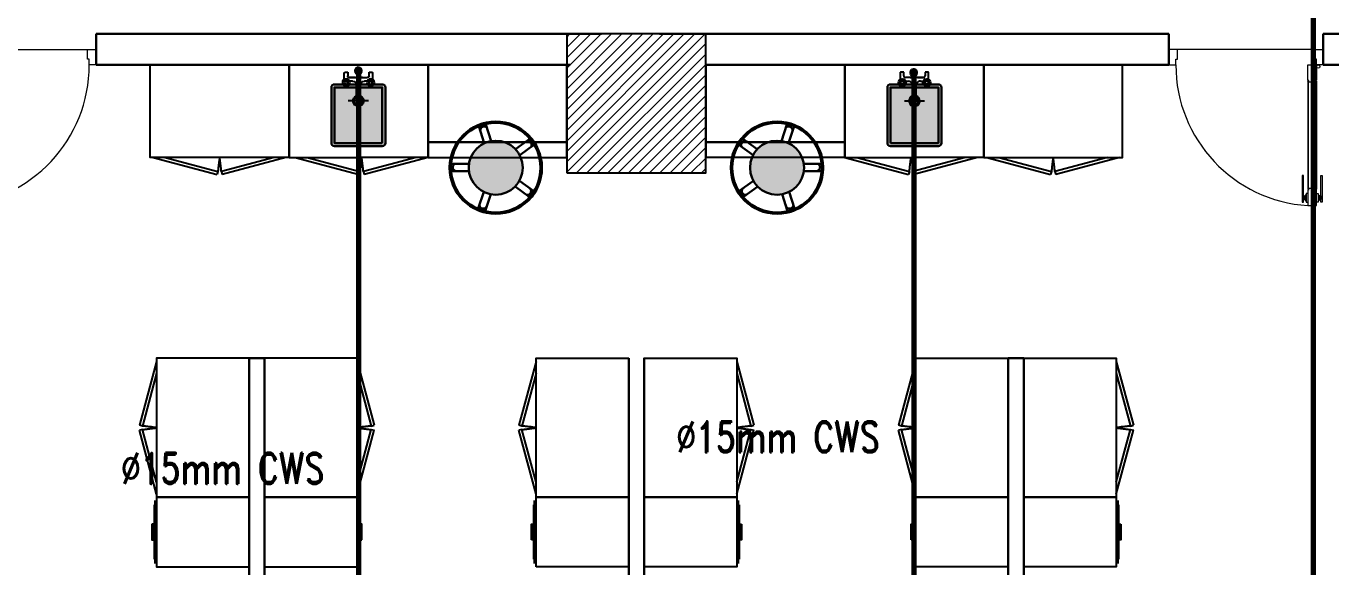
# Model space of a CAD drawing. Extents: x 800 to 995, y 398 to 804.
# Drawn here: x 902.31 to 910.81, y 702.57 to 706.07 of the extents above; entities that cross this region are included whole.
import ezdxf

# ---------------------------------------------------------------- set-up
doc = ezdxf.new("R2010")
doc.units = 0
doc.header["$MEASUREMENT"] = 0
doc.linetypes.add('ACAD_ISO02W100', pattern=[15, 12, -3])
doc.linetypes.add('DASHED', pattern=[19.05, 12.7, -6.35])
doc.layers.get('0').update_dxf_attribs({"color": 252, "linetype": 'CONTINUOUS', "lineweight": 30})
doc.layers.add('-FUR', color=252, linetype='CONTINUOUS')
doc.layers.add('SAN', color=2, linetype='CONTINUOUS')
for name, color, linetype, lineweight in [('Column', 6, 'CONTINUOUS', 25), ('DOOR', 30, 'CONTINUOUS', 9), ('hatch', 252, 'CONTINUOUS', 9), ('P-C-WATER', 5, 'CONTINUOUS', 70), ('P-TEXT', 1, 'CONTINUOUS', 25), ('Wall', 252, 'CONTINUOUS', 30)]:
    doc.layers.add(name, color=color, linetype=linetype, lineweight=lineweight)
doc.styles.add('ROMANC', font='romand.shx')

# ---------------------------------------------------------------- blocks, each defined once
blk = doc.blocks.new('YY5Y5')
at = {"layer": 'SAN', "color": 1}
for p, q in [((433.83, 542.04), (433.83, 538.56)), ((435.73, 542.41), (434.2, 542.41)), ((435.73, 540.55), (435.73, 542.41)), ((447.16, 542.41), (447.16, 540.55)), ((448.69, 542.41), (447.16, 542.41)), ((449.07, 538.56), (449.07, 542.04)), ((434.16, 537.56), (433.7, 538.02)), ((434.16, 536.15), (433.7, 535.69)), ((435.58, 537.56), (436.04, 538.02)), ((435.58, 536.15), (436.04, 535.69)), ((436.72, 537.65), (438.25, 537.65)), ((446.18, 539.55), (436.73, 539.55)), ((440.5, 535.4), (440.5, 528.74)), ((442.4, 528.74), (442.4, 535.4)), ((443.04, 539.55), (446.16, 539.55)), ((444.65, 537.65), (446.18, 537.65)), ((447.32, 537.56), (446.86, 538.02)), ((447.32, 536.15), (446.86, 535.69)), ((448.74, 537.56), (449.2, 538.02)), ((448.74, 536.15), (449.2, 535.69)), ((440.87, 528.36), (442.03, 528.36))]:
    blk.add_line(p, q, dxfattribs=at)
at = {"layer": 'SAN', "color": 1, "linetype": 'Continuous'}
blk.add_line((439.23, 539.55), (439.86, 539.55), dxfattribs=at)
at = {"layer": 'SAN', "color": 2, "linetype": 'DASHED'}
for points in [[(436.06, 527.03), (446.84, 527.03)], [(441.45, 532.42), (441.45, 521.63)]]:
    blk.add_lwpolyline(points, dxfattribs=at)
at = {"layer": 'SAN', "color": 1}
for centre, radius in [((434.87, 536.85), 2), ((434.87, 536.85), 1), ((434.87, 536.85), 0.8), ((448.03, 536.85), 2), ((448.03, 536.85), 1), ((448.03, 536.85), 0.8)]:
    blk.add_circle(centre, radius, dxfattribs=at)
for centre, radius, start, end in [((434.2, 542.04), 0.375, 90, 180), ((448.69, 542.04), 0.375, 0, 90), ((436.73, 540.55), 1, 180, 270), ((438.25, 535.4), 2.25, 0, 90), ((444.65, 535.4), 2.25, 90, 180), ((446.16, 540.55), 1, 270, 0), ((441.45, 527.03), 2.86, 109.43194, 70.56806), ((441.45, 527.03), 2.08, 117.27647, 62.72353), ((440.87, 528.74), 0.375, 180, 270), ((442.03, 528.74), 0.375, 270, 360)]:
    blk.add_arc(centre, radius, start, end, dxfattribs=at)
blk = doc.blocks.new('fd')
at = {"layer": '-FUR'}
h = blk.add_hatch(color=254, dxfattribs=at)
h.paths.add_polyline_path([(1322.6636, 576.6994), (1322.3536, 576.6994), (1322.3536, 577.0594), (1322.6636, 577.0594)], flags=16)
edge = h.paths.add_edge_path()
edge.add_line((1322.6636, 576.6794), (1322.3536, 576.6794))
edge.add_arc((1322.3536, 576.6994), 0.02, 180, 270, ccw=False)
edge.add_line((1322.3336, 576.6994), (1322.3336, 577.0594))
edge.add_arc((1322.3536, 577.0594), 0.02, 90, 180, ccw=False)
edge.add_line((1322.3536, 577.0794), (1322.6636, 577.0794))
edge.add_arc((1322.6636, 577.0594), 0.02, 0, 90, ccw=False)
edge.add_line((1322.6836, 577.0594), (1322.6836, 576.6994))
edge.add_arc((1322.6636, 576.6994), 0.02, -90, 0, ccw=False)
blk.add_hatch(color=253, dxfattribs=at).paths.add_polyline_path([(1322.6636, 577.0594), (1322.6636, 576.6994), (1322.3536, 576.6994), (1322.3536, 577.0594)])
h = blk.add_hatch(color=251, dxfattribs=at)
h.paths.add_polyline_path([(1322.6337, 577.0294), (1322.6636, 577.0594), (1322.6636, 576.6994), (1322.6336, 576.7294)])
h.paths.add_polyline_path([(1322.6336, 576.7294), (1322.6636, 576.6994), (1322.3536, 576.6994), (1322.3836, 576.7294)])
h = blk.add_hatch(color=252, dxfattribs=at)
h.paths.add_polyline_path([(1322.3836, 577.0294), (1322.3536, 577.0594), (1322.6636, 577.0594), (1322.6337, 577.0294)])
h.paths.add_polyline_path([(1322.3836, 576.7294), (1322.3536, 576.6994), (1322.3536, 577.0594), (1322.3836, 577.0294)])
for p, q in [((1322.4784, 577.2056), (1322.0597, 577.2056)), ((1322.4784, 577.2056), (1322.9597, 577.2056)), ((1322.0597, 576.6056), (1322.5097, 576.6056)), ((1322.9597, 576.6056), (1322.5097, 576.6056))]:
    blk.add_line(p, q, dxfattribs=at)
at = {"layer": '-FUR', "linetype": 'ACAD_ISO02W100'}
for p, q in [((1322.0597, 577.2056), (1322.5097, 577.2056)), ((1322.9597, 577.2056), (1322.5097, 577.2056)), ((1322.0997, 576.6056), (1322.5133, 576.4948)), ((1322.177, 576.6056), (1322.5185, 576.5141)), ((1322.8824, 576.6056), (1322.541, 576.5141)), ((1322.9597, 576.6056), (1322.5462, 576.4948)), ((1322.5185, 576.5141), (1322.5133, 576.4948)), ((1322.541, 576.5141), (1322.5462, 576.4948))]:
    blk.add_line(p, q, dxfattribs=at)
for centre, start, end in [((1324.045, 576.3727), 171.26112, 174.70691), ((1321.0144, 576.3727), 5.29309, 8.73888)]:
    blk.add_arc(centre, 1.5331, start, end, dxfattribs=at)
for p, q in [((1322.0597, 577.2056), (1322.0597, 576.6056)), ((1322.9597, 577.2056), (1322.9597, 576.6056))]:
    blk.add_line(p, q)
blk.add_lwpolyline([(1322.6636, 576.6794), (1322.3536, 576.6794, -0.414214), (1322.3336, 576.6994), (1322.3336, 577.0594, -0.414214), (1322.3536, 577.0794), (1322.6636, 577.0794, -0.414214), (1322.6836, 577.0594), (1322.6836, 576.6994, -0.414214)], format="xyb", close=True)
blk.add_lwpolyline([(1322.6636, 576.6794), (1322.3536, 576.6794, -0.414214), (1322.3336, 576.6994), (1322.3336, 577.0594, -0.414214), (1322.3536, 577.0794), (1322.6636, 577.0794, -0.414214), (1322.6836, 577.0594), (1322.6836, 576.6994, -0.414214)], format="xyb", close=True)
blk.add_lwpolyline([(1322.6636, 576.6994), (1322.3536, 576.6994), (1322.3536, 577.0594), (1322.6636, 577.0594)], close=True)
at = {"extrusion": (0, 0, -1), "xscale": 0.0121000000000322, "yscale": 0.0121000000000322, "zscale": -0.0121}
blk.add_blockref('YY5Y5', (-1327.8502, 570.5947), dxfattribs=at)
blk = doc.blocks.new('juy')
blk.add_line((1322.9597, 577.2056), (1322.9597, 576.6056))
blk.add_blockref('fd', (0, 0))

msp = doc.modelspace()

# ---------------------------------------------------------------- hatches: boundary and pattern name
h = msp.add_hatch(color=256)
h.set_gradient(color1=(132, 132, 132), name='SPHERICAL')
h.paths.add_polyline_path([(905.3474, 705.3273, -1), (905.3474, 704.9773, -1)])
h = msp.add_hatch(color=256)
h.set_gradient(color1=(132, 132, 132), name='SPHERICAL')
h.paths.add_polyline_path([(907.1694, 705.3273, 1), (907.1694, 704.9773, 1)])
at = {"layer": 'hatch'}
h = msp.add_hatch(dxfattribs=at)
h.set_pattern_fill('ANSI31', color=252, scale=0.015, style=0)
h.set_pattern_definition([(45, (1133.24057, 382.896185), (-0.0336759605, 0.0336759605), [])])
h.paths.add_polyline_path([(905.8084, 705.1182), (906.7084, 705.1182), (906.7084, 706.0182), (905.8084, 706.0182)])

# ---------------------------------------------------------------- linework, layer by layer
at = {"layer": '-FUR', "linetype": 'ACAD_ISO02W100'}
for p, q in [((903.1084, 705.8182), (904.0084, 705.8182)), ((909.4084, 705.8182), (908.5084, 705.8182)), ((903.1284, 705.2182), (903.542, 705.1074)), ((903.2057, 705.2182), (903.5471, 705.1268)), ((903.9111, 705.2182), (903.5697, 705.1268)), ((903.9884, 705.2182), (903.5748, 705.1074)), ((904.9084, 705.2182), (905.8084, 705.2182)), ((907.6084, 705.2182), (906.7084, 705.2182)), ((908.5284, 705.2182), (908.942, 705.1074)), ((908.6057, 705.2182), (908.9471, 705.1268)), ((909.3111, 705.2182), (908.9697, 705.1268)), ((909.3884, 705.2182), (908.9748, 705.1074)), ((903.5471, 705.1268), (903.542, 705.1074)), ((903.5697, 705.1268), (903.5748, 705.1074)), ((908.9471, 705.1268), (908.942, 705.1074)), ((908.9697, 705.1268), (908.9748, 705.1074)), ((903.1493, 703.8982), (903.0385, 703.4847)), ((903.7493, 703.0182), (903.7493, 703.9182)), ((903.8493, 703.9182), (903.8493, 703.0182)), ((904.4493, 703.8982), (904.5601, 703.4847)), ((905.6084, 703.8982), (905.4976, 703.4847)), ((906.2084, 703.9182), (906.2084, 703.0182)), ((906.3084, 703.0182), (906.3084, 703.9182)), ((906.9084, 703.8982), (907.0192, 703.4847)), ((908.0675, 703.8982), (907.9567, 703.4847)), ((908.6675, 703.9182), (908.6675, 703.0182)), ((908.7675, 703.0182), (908.7675, 703.9182)), ((909.3675, 703.8982), (909.4783, 703.4847)), ((903.1493, 703.821), (903.0578, 703.4795)), ((904.4493, 703.821), (904.5408, 703.4795)), ((905.6084, 703.821), (905.5169, 703.4795)), ((906.9084, 703.821), (906.9999, 703.4795)), ((908.0675, 703.821), (907.976, 703.4795)), ((909.3675, 703.821), (909.459, 703.4795)), ((903.0578, 703.4795), (903.0385, 703.4847)), ((903.0578, 703.457), (903.0385, 703.4518)), ((903.1493, 703.0382), (903.0385, 703.4518)), ((903.1493, 703.1155), (903.0578, 703.457)), ((904.4493, 703.1155), (904.5408, 703.457)), ((904.4493, 703.0382), (904.5601, 703.4518)), ((904.5408, 703.4795), (904.5601, 703.4847)), ((904.5408, 703.457), (904.5601, 703.4518)), ((905.5169, 703.4795), (905.4976, 703.4847)), ((905.5169, 703.457), (905.4976, 703.4518)), ((905.6084, 703.0382), (905.4976, 703.4518)), ((905.6084, 703.1155), (905.5169, 703.457)), ((906.9084, 703.1155), (906.9999, 703.457)), ((906.9084, 703.0382), (907.0192, 703.4518)), ((906.9999, 703.4795), (907.0192, 703.4847)), ((906.9999, 703.457), (907.0192, 703.4518)), ((907.976, 703.4795), (907.9567, 703.4847)), ((907.976, 703.457), (907.9567, 703.4518)), ((908.0675, 703.0382), (907.9567, 703.4518)), ((908.0675, 703.1155), (907.976, 703.457)), ((909.3675, 703.1155), (909.459, 703.457)), ((909.3675, 703.0382), (909.4783, 703.4518)), ((909.459, 703.4795), (909.4783, 703.4847)), ((909.459, 703.457), (909.4783, 703.4518)), ((903.7493, 703.0182), (903.7493, 702.5682)), ((903.8493, 702.5682), (903.8493, 703.0182)), ((906.2084, 702.5682), (906.2084, 703.0182)), ((906.3084, 703.0182), (906.3084, 702.5682)), ((908.6675, 702.5682), (908.6675, 703.0182)), ((908.7675, 703.0182), (908.7675, 702.5682))]:
    msp.add_line(p, q, dxfattribs=at)
at = {"layer": '-FUR'}
for p, q in [((903.1343, 702.9682), (903.1343, 702.6182)), ((903.1393, 702.9982), (903.1393, 702.5882)), ((904.4593, 702.5882), (904.4593, 702.9982)), ((904.4643, 702.6182), (904.4643, 702.9682)), ((905.5934, 702.6182), (905.5934, 702.9682)), ((905.5984, 702.5882), (905.5984, 702.9982)), ((906.9184, 702.9982), (906.9184, 702.5882)), ((906.9234, 702.9682), (906.9234, 702.6182)), ((908.0525, 702.6182), (908.0525, 702.9682)), ((908.0575, 702.5882), (908.0575, 702.9982)), ((909.3775, 702.9982), (909.3775, 702.5882)), ((909.3825, 702.9682), (909.3825, 702.6182))]:
    msp.add_line(p, q, dxfattribs=at)
for points in [[(903.1084, 705.8182), (904.0084, 705.8182), (904.0084, 705.2182), (903.1084, 705.2182)], [(909.4084, 705.8182), (908.5084, 705.8182), (908.5084, 705.2182), (909.4084, 705.2182)], [(903.7493, 703.0182), (903.7493, 703.9182), (903.1493, 703.9182), (903.1493, 703.0182)], [(903.8493, 703.9182), (903.8493, 703.0182), (904.4493, 703.0182), (904.4493, 703.9182)], [(906.2084, 703.9182), (906.2084, 703.0182), (905.6084, 703.0182), (905.6084, 703.9182)], [(906.3084, 703.0182), (906.3084, 703.9182), (906.9084, 703.9182), (906.9084, 703.0182)], [(908.6675, 703.9182), (908.6675, 703.0182), (908.0675, 703.0182), (908.0675, 703.9182)], [(908.7675, 703.0182), (908.7675, 703.9182), (909.3675, 703.9182), (909.3675, 703.0182)], [(903.1493, 703.0182), (903.1493, 702.5682), (903.7493, 702.5682), (903.7493, 703.0182)], [(904.4493, 702.5682), (904.4493, 703.0182), (903.8493, 703.0182), (903.8493, 702.5682)], [(905.6084, 702.5682), (905.6084, 703.0182), (906.2084, 703.0182), (906.2084, 702.5682)], [(906.9084, 703.0182), (906.9084, 702.5682), (906.3084, 702.5682), (906.3084, 703.0182)], [(908.0675, 702.5682), (908.0675, 703.0182), (908.6675, 703.0182), (908.6675, 702.5682)], [(909.3675, 703.0182), (909.3675, 702.5682), (908.7675, 702.5682), (908.7675, 703.0182)]]:
    msp.add_lwpolyline(points, close=True, dxfattribs=at)
at = {"layer": '-FUR', "color": 1}
for points in [[(903.1193, 702.8432), (903.1193, 702.7432), (903.1293, 702.7432), (903.1293, 702.8432)], [(904.4793, 702.7432), (904.4793, 702.8432), (904.4693, 702.8432), (904.4693, 702.7432)], [(905.5784, 702.7432), (905.5784, 702.8432), (905.5884, 702.8432), (905.5884, 702.7432)], [(906.9384, 702.8432), (906.9384, 702.7432), (906.9284, 702.7432), (906.9284, 702.8432)], [(908.0375, 702.7432), (908.0375, 702.8432), (908.0475, 702.8432), (908.0475, 702.7432)], [(909.3975, 702.8432), (909.3975, 702.7432), (909.3875, 702.7432), (909.3875, 702.8432)]]:
    msp.add_lwpolyline(points, close=True, dxfattribs=at)
at = {"layer": '-FUR', "linetype": 'ACAD_ISO02W100'}
for centre, start, end in [((905.0737, 704.9853), 171.26112, 174.70691), ((902.0431, 704.9853), 5.29309, 8.73888), ((910.4737, 704.9853), 171.26112, 174.70691), ((907.4431, 704.9853), 5.29309, 8.73888), ((902.9164, 701.953), 81.26112, 84.70691), ((902.9164, 704.9835), 275.29309, 278.73888), ((904.6822, 701.953), 95.29309, 98.73888), ((904.6822, 704.9835), 261.26112, 264.70691), ((905.3755, 701.953), 81.26112, 84.70691), ((905.3755, 704.9835), 275.29309, 278.73888), ((907.1413, 701.953), 95.29309, 98.73888), ((907.1413, 704.9835), 261.26112, 264.70691), ((907.8346, 701.953), 81.26112, 84.70691), ((907.8346, 704.9835), 275.29309, 278.73888), ((909.6004, 701.953), 95.29309, 98.73888), ((909.6004, 704.9835), 261.26112, 264.70691)]:
    msp.add_arc(centre, 1.5331, start, end, dxfattribs=at)
for p, q in [((904.9084, 705.2182), (904.9084, 705.8182)), ((904.9084, 705.8182), (905.8084, 705.8182)), ((905.8084, 705.8182), (905.8084, 705.2182)), ((907.6084, 705.8182), (906.7084, 705.8182)), ((906.7084, 705.8182), (906.7084, 705.2182)), ((907.6084, 705.2182), (907.6084, 705.8182)), ((905.2731, 705.3108), (905.237, 705.4204)), ((905.2434, 705.433), (905.2696, 705.4414)), ((905.3184, 705.3249), (905.2837, 705.4328)), ((907.1985, 705.3249), (907.2331, 705.4328)), ((907.2437, 705.3108), (907.2799, 705.4204)), ((907.2734, 705.433), (907.2472, 705.4414)), ((905.8084, 705.3182), (904.9084, 705.3182)), ((905.4751, 705.272), (905.5682, 705.3402)), ((905.5026, 705.2333), (905.5945, 705.2996)), ((905.5822, 705.338), (905.5983, 705.3157)), ((905.8084, 705.2182), (905.8084, 705.3182)), ((906.7084, 705.2182), (906.7084, 705.3182)), ((906.7084, 705.3182), (907.6084, 705.3182)), ((906.9346, 705.338), (906.9185, 705.3157)), ((907.0143, 705.2333), (906.9224, 705.2996)), ((907.0417, 705.272), (906.9486, 705.3402)), ((905.0484, 705.1402), (905.0485, 705.1677)), ((905.1738, 705.1306), (905.0583, 705.1301)), ((905.1743, 705.178), (905.061, 705.1784)), ((907.3425, 705.178), (907.4558, 705.1784)), ((907.3431, 705.1306), (907.4585, 705.1301)), ((907.4684, 705.1402), (907.4683, 705.1677)), ((905.5007, 705.0678), (905.5943, 705.0004)), ((907.0162, 705.0678), (906.9225, 705.0004)), ((905.2695, 704.9956), (905.2341, 704.888)), ((905.3144, 704.9805), (905.2792, 704.8705)), ((905.4724, 705.0298), (905.5638, 704.9629)), ((905.5965, 704.9864), (905.5803, 704.9642)), ((906.9203, 704.9864), (906.9366, 704.9642)), ((907.0445, 705.0298), (906.953, 704.9629)), ((907.2024, 704.9805), (907.2376, 704.8705)), ((907.2473, 704.9956), (907.2827, 704.888)), ((905.2666, 704.8642), (905.2405, 704.8728)), ((907.2502, 704.8642), (907.2764, 704.8728)), ((903.7493, 703.9182), (903.8493, 703.9182)), ((903.7493, 703.9182), (903.7493, 699.3162)), ((903.8493, 699.3167), (903.8493, 703.9182)), ((906.2084, 699.3167), (906.2084, 703.9182)), ((906.3084, 703.9182), (906.3084, 699.3162)), ((908.7675, 703.9182), (908.6675, 703.9182)), ((908.6675, 699.3167), (908.6675, 703.9182)), ((908.7675, 703.9182), (908.7675, 699.3162))]:
    msp.add_line(p, q)
for centre, radius in [((905.3474, 705.1523), 0.299), ((905.3474, 705.1523), 0.29), ((907.1694, 705.1523), 0.299), ((907.1694, 705.1523), 0.29), ((905.3474, 705.1523), 0.175), ((907.1694, 705.1523), 0.175)]:
    msp.add_circle(centre, radius)
for centre, radius, start, end in [((905.2465, 705.4235), 0.01, 107.79115, 197.79115), ((905.2719, 705.3945), 0.025, 40.93495, 209.17517), ((905.2714, 705.4284), 0.0131, 19.65402, 97.72038), ((907.2449, 705.3945), 0.025, 330.82483, 139.06505), ((907.2454, 705.4284), 0.0131, 82.27962, 160.34598), ((907.2703, 705.4235), 0.01, 342.20885, 72.20885), ((905.5543, 705.299), 0.025, 328.93495, 137.17517), ((905.5741, 705.3321), 0.01, 35.79115, 125.79115), ((905.5865, 705.31), 0.0131, 307.65402, 25.72038), ((906.9304, 705.31), 0.0131, 154.27962, 232.34598), ((906.9427, 705.3321), 0.01, 54.20885, 144.20885), ((906.9625, 705.299), 0.025, 42.82483, 211.06505), ((905.0584, 705.1401), 0.01, 179.79115, 269.79115), ((905.0614, 705.1653), 0.0131, 91.65402, 169.72038), ((905.0938, 705.1553), 0.025, 112.93495, 281.17517), ((907.423, 705.1553), 0.025, 258.82483, 67.06505), ((907.4554, 705.1653), 0.0131, 10.27962, 88.34598), ((907.4584, 705.1401), 0.01, 270.20885, 0.20885), ((905.5508, 705.0009), 0.025, 256.93495, 65.17517), ((905.5712, 704.9737), 0.0131, 235.65402, 313.72038), ((905.5884, 704.9923), 0.01, 323.79115, 53.79115), ((906.9284, 704.9923), 0.01, 126.20885, 216.20885), ((906.9456, 704.9737), 0.0131, 226.27962, 304.34598), ((906.966, 705.0009), 0.025, 114.82483, 283.06505), ((905.2467, 704.8843), 0.0131, 163.65402, 241.72038), ((905.2662, 704.9121), 0.025, 184.93495, 353.17517), ((907.2506, 704.9121), 0.025, 186.82483, 355.06505), ((907.2701, 704.8843), 0.0131, 298.27962, 16.34598), ((905.2697, 704.8737), 0.01, 251.79115, 341.79115), ((907.2471, 704.8737), 0.01, 198.20885, 288.20885)]:
    msp.add_arc(centre, radius, start, end)
at = {"layer": 'Column', "color": 252}
msp.add_lwpolyline([(905.8084, 705.1182), (906.7084, 705.1182), (906.7084, 706.0182), (905.8084, 706.0182)], close=True, dxfattribs=at)
at = {"layer": 'DOOR', "color": 251}
for p, q in [((901.814, 705.9182), (902.7028, 705.9182)), ((910.6529, 705.9182, 0), (909.764, 705.9182, 0))]:
    msp.add_line(p, q, dxfattribs=at)
at = {"layer": 'DOOR', "color": 252}
for p, q in [((910.6079, 705.7127, 0), (910.6079, 705.0128, 0)), ((910.6129, 705.0128, 0), (910.6129, 705.7127, 0)), ((910.6595, 705.0128, 0), (910.6595, 705.7127, 0)), ((910.6645, 705.7127, 0), (910.6645, 705.0128, 0))]:
    msp.add_line(p, q, dxfattribs=at)
at = {"layer": 'DOOR', "color": 5}
msp.add_lwpolyline([(902.7584, 705.9182), (902.7584, 705.8182), (902.7138, 705.8182), (902.7138, 705.8562), (902.7027, 705.8562), (902.7028, 705.9182)], close=True, dxfattribs=at)
at = {"layer": 'DOOR', "color": 5, "elevation": 0}
for points in [[(909.7084, 705.9182), (909.7084, 705.8182), (909.753, 705.8182), (909.753, 705.8562), (909.7641, 705.8562), (909.764, 705.9182)], [(910.7084, 705.9182), (910.7084, 705.8182), (910.664, 705.8182), (910.664, 705.8562), (910.6529, 705.8562), (910.6529, 705.9182)], [(910.6595, 705.7183), (910.6595, 705.7072), (910.6129, 705.7072), (910.6129, 705.7183), (910.6084, 705.7183), (910.6084, 705.8182), (910.6084, 705.8182), (910.664, 705.8182), (910.664, 705.7183)], [(910.6595, 705.0073), (910.6595, 705.0184), (910.6129, 705.0184), (910.6129, 705.0073), (910.6084, 705.0073), (910.6084, 704.9073), (910.6084, 704.9073), (910.664, 704.9073), (910.664, 705.0073)]]:
    msp.add_lwpolyline(points, close=True, dxfattribs=at)
for points in [[(910.6129, 705.7077), (910.6129, 705.7077, -1), (910.6129, 705.7177)], [(910.6595, 705.7077), (910.6595, 705.7077, 1), (910.6595, 705.7177)], [(910.6129, 705.0178), (910.6129, 705.0178, 1), (910.6129, 705.0078)], [(910.6595, 705.0178), (910.6595, 705.0178, -1), (910.6595, 705.0078)]]:
    msp.add_lwpolyline(points, format="xyb", close=True, dxfattribs=at)
at = {"layer": 'DOOR', "color": 1, "elevation": 0}
for points in [[(910.58, 705.1018), (910.572, 705.1018), (910.572, 704.9295), (910.58, 704.9295)], [(910.6924, 705.1018), (910.7004, 705.1018), (910.7004, 704.9295), (910.6924, 704.9295)], [(910.5918, 704.9473), (910.5853, 704.9473), (910.5853, 704.9675), (910.5918, 704.9675)], [(910.6806, 704.9473), (910.6871, 704.9473), (910.6871, 704.9675), (910.6806, 704.9675)]]:
    msp.add_lwpolyline(points, close=True, dxfattribs=at)
for points in [[(910.58, 704.9476, 1), (910.5853, 704.9476), (910.5853, 704.9476), (910.5853, 704.9672), (910.5853, 704.9672, 1), (910.58, 704.9672), (910.58, 704.9672)], [(910.6924, 704.9476, -1), (910.6871, 704.9476), (910.6871, 704.9476), (910.6871, 704.9672), (910.6871, 704.9672, -1), (910.6924, 704.9672), (910.6924, 704.9672)]]:
    msp.add_lwpolyline(points, format="xyb", close=True, dxfattribs=at)
for points in [[(910.5973, 704.9747), (910.5918, 704.9747), (910.5918, 704.9402), (910.5973, 704.9402)], [(910.664, 704.985), (910.6751, 704.985), (910.6751, 704.9295), (910.664, 704.9295)], [(910.6751, 704.9747), (910.6806, 704.9747), (910.6806, 704.9402), (910.6751, 704.9402)]]:
    msp.add_lwpolyline(points, dxfattribs=at)
at = {"layer": 'DOOR', "color": 5, "elevation": 0}
msp.add_lwpolyline([(910.6084, 704.985), (910.5973, 704.985), (910.5973, 704.9295), (910.6084, 704.9295)], dxfattribs=at)
at = {"layer": 'DOOR', "color": 5}
msp.add_circle((910.6751, 705.8071, 0), 0.0111, dxfattribs=at)
at = {"layer": 'DOOR', "color": 252}
for centre, start, end in [((901.801, 705.8182), 273.60232, 0), ((910.6658, 705.8182, 0), 180, 266.39768)]:
    msp.add_arc(centre, 0.9128, start, end, dxfattribs=at)
at = {"layer": 'P-C-WATER', "linetype": 'Continuous'}
for p, q in [((910.6434, 716.7643), (910.6434, 700.8133)), ((904.4573, 705.7671), (904.4573, 700.8133)), ((908.0548, 705.7556), (908.0548, 700.8133))]:
    msp.add_line(p, q, dxfattribs=at)
at = {"layer": 'P-C-WATER', "linetype": 'ByBlock'}
for centre, start, end in [((904.4573, 705.7796), 0, 180), ((904.4573, 705.7796), 180, 0), ((908.0548, 705.7681), 0, 180), ((908.0548, 705.7681), 180, 0)]:
    msp.add_arc(centre, 0.0125, start, end, dxfattribs=at)
at = {"layer": 'Wall', "color": 252, "linetype": 'Continuous'}
for p, q in [((906.0334, 706.0182), (902.7584, 706.0182)), ((902.7584, 705.8182), (902.7584, 706.0182)), ((906.4084, 706.0182), (909.7084, 706.0182)), ((909.7084, 705.8182), (909.7084, 706.0182)), ((910.7084, 706.0182, -0.1), (910.8084, 706.0182)), ((905.8301, 705.8182), (902.7584, 705.8182)), ((906.7057, 705.8182), (909.7084, 705.8182)), ((910.7084, 705.8182), (910.8084, 705.8182, 0.1))]:
    msp.add_line(p, q, dxfattribs=at)
at = {"layer": 'Wall', "color": 252}
msp.add_line((910.7084, 705.8182), (910.7084, 706.0182), dxfattribs=at)

# ---------------------------------------------------------------- block references
msp.add_blockref('juy', (-418.0513, 128.6127))
at = {"xscale": -1}
msp.add_blockref('juy', (2230.5681, 128.6127), dxfattribs=at)

# ---------------------------------------------------------------- texts
at = {"layer": 'P-TEXT', "color": 41, "style": 'ROMANC', "width": 0.75}
for p in [(906.5172, 703.3092), (902.9196, 703.1055)]:
    msp.add_text('%%C15mm CWS', height=0.2, dxfattribs=at).set_placement(p)

doc.saveas('drawing.dxf')
